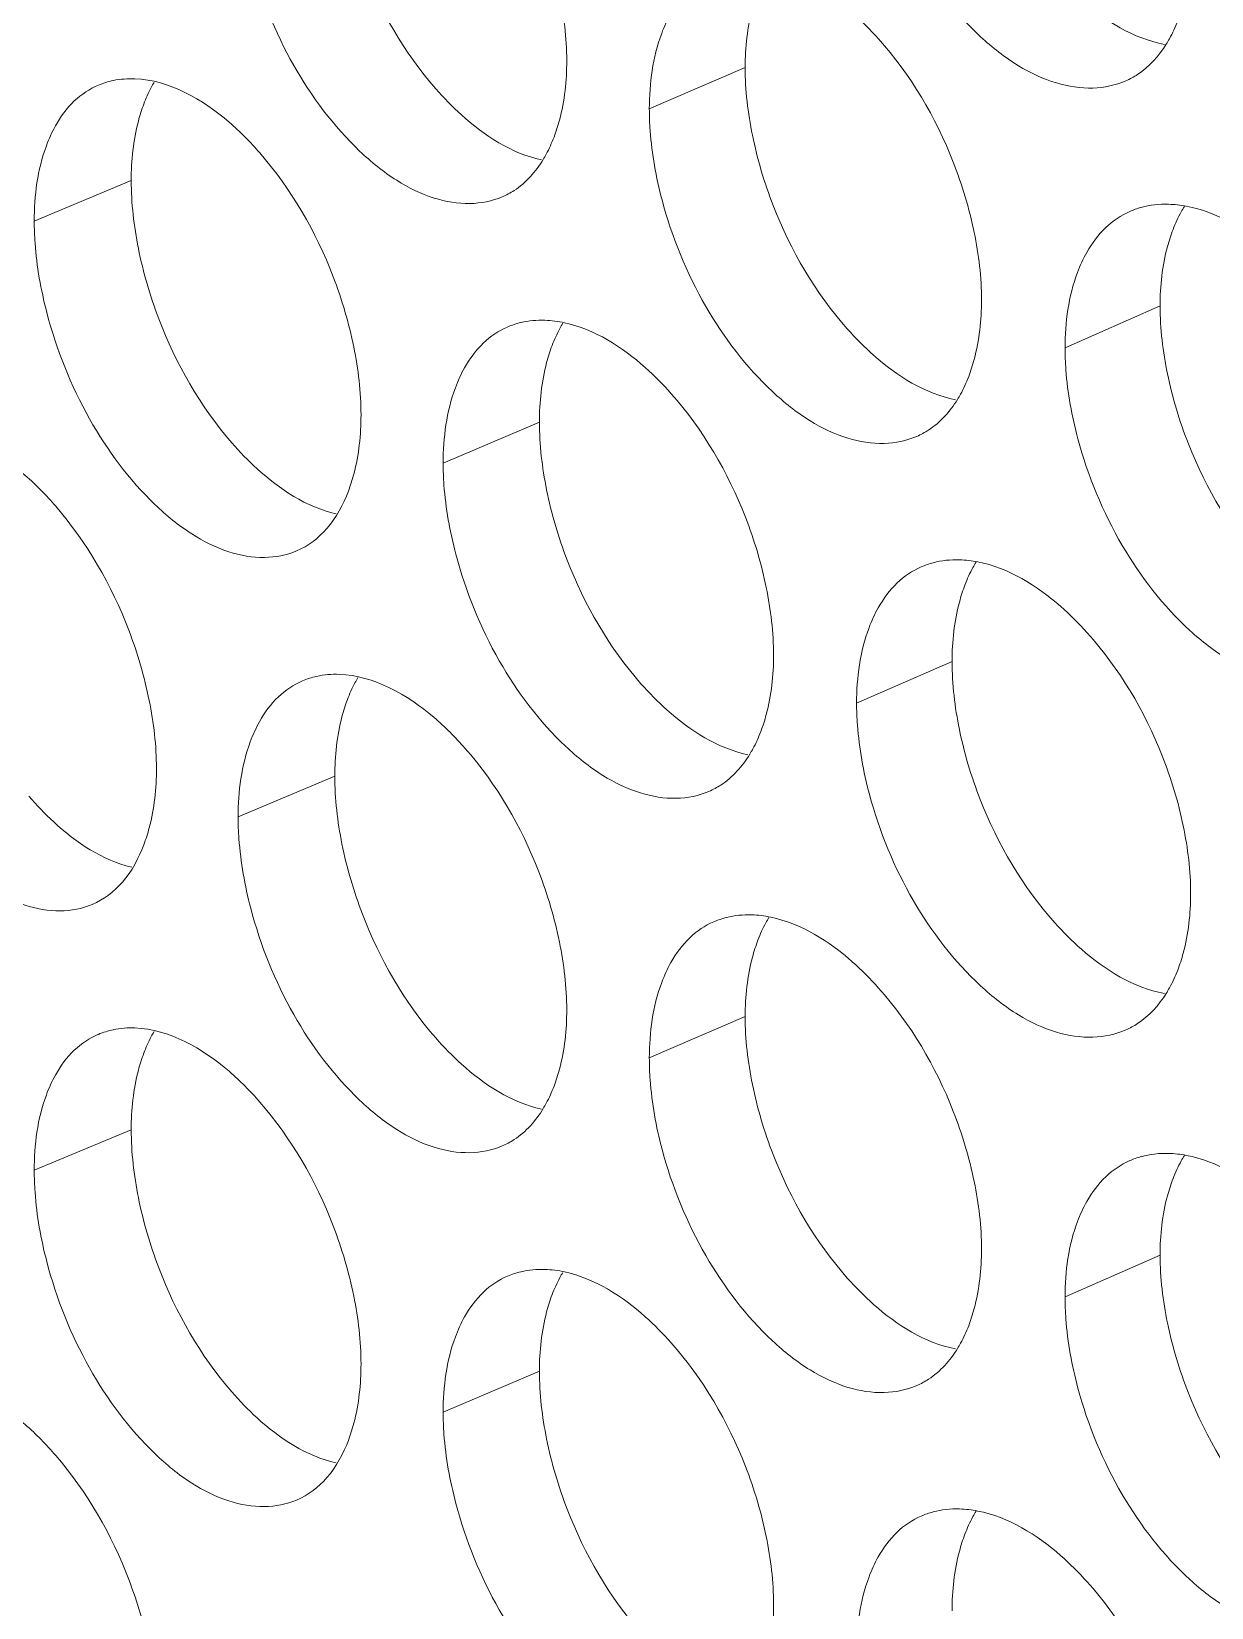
# Model space of a CAD drawing. Header units: millimetres. Extents: x 1177 to 4147, y 93 to 2194.
# Drawn here: x 2549.1 to 2558.89, y 773.08 to 786.15 of the extents above; entities that cross this region are included whole.
import ezdxf

# ---------------------------------------------------------------- set-up
doc = ezdxf.new("R2010")
doc.units = ezdxf.units.MM
doc.header["$LTSCALE"] = 0.1
doc.layers.get('0').update_dxf_attribs({"lineweight": 13})
doc.layers.add('标注', color=251, linetype='Continuous', lineweight=9)

# ---------------------------------------------------------------- blocks, each defined once
blk = doc.blocks.new('02')
at = {"layer": '标注'}
for p, q in [((4419.156, 713.919), (4418.02, 713.429)), ((4411.878, 712.578), (4410.728, 712.097)), ((4411.878, 712.578), (4410.728, 712.097)), ((4424.075, 711.091), (4422.948, 710.596)), ((4416.717, 709.716), (4415.576, 709.229)), ((4416.717, 709.716), (4415.576, 709.229)), ((4421.609, 706.877), (4420.477, 706.385)), ((4421.609, 706.877), (4420.477, 706.385)), ((4414.291, 705.519), (4413.145, 705.035)), ((4419.156, 702.669), (4418.02, 702.179)), ((4411.878, 701.328), (4410.728, 700.847)), ((4424.075, 699.841), (4422.948, 699.346)), ((4416.717, 698.466), (4415.576, 697.979))]:
    blk.add_line(p, q, dxfattribs=at)
for centre, radius, start, end in [((4411.856, 712.83), 0.952, 101.531, 112.7006), ((4411.856, 712.83), 0.952, 101.531, 112.7006), ((4424.114, 711.302), 0.993, 105.5171, 113.729), ((4416.719, 709.952), 0.968, 103.1675, 113.1121), ((4416.719, 709.952), 0.968, 103.1675, 113.1121), ((4421.636, 707.096), 0.984, 104.7476, 113.5233), ((4421.636, 707.096), 0.984, 104.7476, 113.5233), ((4414.281, 705.763), 0.96, 102.3564, 112.9065), ((4419.171, 702.896), 0.976, 103.9644, 113.3177), ((4411.856, 701.58), 0.952, 101.531, 112.7006), ((4424.114, 700.052), 0.993, 105.5171, 113.729), ((4416.719, 698.702), 0.968, 103.1675, 113.1121), ((4421.636, 695.846), 0.984, 104.7476, 113.5233)]:
    blk.add_arc(centre, radius, start, end, dxfattribs=at)
for points, knots in [([(4417.041, 713.999), (4417.041, 714.268), (4416.974, 714.827), (4416.653, 715.911), (4416.21, 716.673), (4415.834, 717.101)], [0, 0, 0, 0, 0.238918, 0.495354, 1, 1, 1, 1]), ([(4414.291, 716.769), (4414.291, 716.5), (4414.357, 715.94), (4414.675, 714.857), (4415.114, 714.093), (4415.489, 713.665)], [0, 0, 0, 0, 0.239131, 0.495711, 1, 1, 1, 1]), ([(4420.629, 716.554), (4420.746, 716.114), (4421.087, 715.287), (4421.748, 714.422), (4422.365, 713.934), (4422.821, 713.719), (4423.267, 713.649), (4423.547, 713.707), (4423.669, 713.761)], [0, 0, 0, 0, 0.300212, 0.582985, 0.707214, 0.816283, 0.912228, 1, 1, 1, 1]), ([(4413.295, 715.203), (4413.409, 714.764), (4413.742, 713.939), (4414.389, 713.07), (4414.994, 712.577), (4415.442, 712.356), (4415.879, 712.28), (4416.156, 712.334), (4416.276, 712.385)], [0, 0, 0, 0, 0.301654, 0.585147, 0.709328, 0.817996, 0.913192, 1, 1, 1, 1]), ([(4420.738, 714.257), (4420.64, 714.367), (4420.28, 714.73), (4419.819, 715.023), (4419.459, 715.097)], [0, 0, 0, 0, 0.285164, 1, 1, 1, 1]), ([(4422.827, 715.031), (4422.926, 714.92), (4423.29, 714.553), (4423.761, 714.261), (4424.126, 714.192)], [0, 0, 0, 0, 0.285312, 1, 1, 1, 1]), ([(4419.308, 714.825), (4419.282, 714.759), (4419.189, 714.466), (4419.156, 714.155), (4419.156, 713.919)], [0, 0, 0, 0, 0.230606, 1, 1, 1, 1]), ([(4418.275, 714.559), (4418.233, 714.483), (4418.072, 714.128), (4418.02, 713.731), (4418.02, 713.429)], [0, 0, 0, 0, 0.224262, 1, 1, 1, 1]), ([(4424.148, 714.194), (4424.161, 714.215), (4424.213, 714.304), (4424.256, 714.397), (4424.284, 714.469)], [0, 0, 0, 0, 0.242119, 1, 1, 1, 1]), ([(4421.958, 711.161), (4421.958, 711.43), (4421.89, 711.989), (4421.566, 713.072), (4421.118, 713.832), (4420.738, 714.257)], [0, 0, 0, 0, 0.238776, 0.495052, 1, 1, 1, 1]), ([(4423.669, 713.761), (4423.717, 713.782), (4423.909, 713.885), (4424.061, 714.054), (4424.148, 714.194)], [0, 0, 0, 0, 0.241108, 1, 1, 1, 1]), ([(4416.89, 713.093), (4416.915, 713.159), (4417.008, 713.452), (4417.041, 713.762), (4417.041, 713.999)], [0, 0, 0, 0, 0.230542, 1, 1, 1, 1]), ([(4413.402, 712.906), (4413.289, 713.035), (4412.887, 713.447), (4412.33, 713.768), (4411.921, 713.784)], [0, 0, 0, 0, 0.295157, 1, 1, 1, 1]), ([(4413.402, 712.906), (4413.289, 713.035), (4412.887, 713.447), (4412.33, 713.768), (4411.921, 713.784)], [0, 0, 0, 0, 0.295157, 1, 1, 1, 1]), ([(4412.149, 713.741), (4412.137, 713.722), (4412.091, 713.639), (4412.052, 713.551), (4412.027, 713.484)], [0, 0, 0, 0, 0.242084, 1, 1, 1, 1]), ([(4412.149, 713.741), (4412.137, 713.722), (4412.091, 713.639), (4412.052, 713.551), (4412.027, 713.484)], [0, 0, 0, 0, 0.242084, 1, 1, 1, 1]), ([(4419.156, 713.919), (4419.156, 713.649), (4419.223, 713.09), (4419.545, 712.007), (4419.99, 711.245), (4420.367, 710.82)], [0, 0, 0, 0, 0.23899, 0.49541, 1, 1, 1, 1]), ([(4411.489, 713.709), (4411.384, 713.665), (4411.181, 713.529), (4411.039, 713.333), (4410.979, 713.225)], [0, 0, 0, 0, 0.479105, 1, 1, 1, 1]), ([(4411.489, 713.709), (4411.384, 713.665), (4411.181, 713.529), (4411.039, 713.333), (4410.979, 713.225)], [0, 0, 0, 0, 0.479105, 1, 1, 1, 1]), ([(4415.489, 713.665), (4415.584, 713.556), (4415.935, 713.194), (4416.387, 712.9), (4416.741, 712.823)], [0, 0, 0, 0, 0.285359, 1, 1, 1, 1]), ([(4412.027, 713.484), (4412.002, 713.418), (4411.91, 713.125), (4411.878, 712.815), (4411.878, 712.578)], [0, 0, 0, 0, 0.230164, 1, 1, 1, 1]), ([(4412.027, 713.484), (4412.002, 713.418), (4411.91, 713.125), (4411.878, 712.815), (4411.878, 712.578)], [0, 0, 0, 0, 0.230164, 1, 1, 1, 1]), ([(4418.02, 713.429), (4418.02, 713.342), (4418.034, 712.978), (4418.1, 712.616), (4418.171, 712.348)], [0, 0, 0, 0, 0.238083, 1, 1, 1, 1]), ([(4410.979, 713.225), (4410.937, 713.149), (4410.779, 712.794), (4410.728, 712.398), (4410.728, 712.097)], [0, 0, 0, 0, 0.223573, 1, 1, 1, 1]), ([(4410.979, 713.225), (4410.937, 713.149), (4410.779, 712.794), (4410.728, 712.398), (4410.728, 712.097)], [0, 0, 0, 0, 0.223573, 1, 1, 1, 1]), ([(4416.762, 712.828), (4416.774, 712.849), (4416.823, 712.934), (4416.863, 713.024), (4416.89, 713.093)], [0, 0, 0, 0, 0.242095, 1, 1, 1, 1]), ([(4414.602, 709.801), (4414.602, 710.071), (4414.535, 710.63), (4414.216, 711.714), (4413.776, 712.477), (4413.402, 712.906)], [0, 0, 0, 0, 0.238989, 0.495505, 1, 1, 1, 1]), ([(4414.602, 709.801), (4414.602, 710.071), (4414.535, 710.63), (4414.216, 711.714), (4413.776, 712.477), (4413.402, 712.906)], [0, 0, 0, 0, 0.238989, 0.495505, 1, 1, 1, 1]), ([(4416.276, 712.385), (4416.325, 712.406), (4416.522, 712.51), (4416.675, 712.684), (4416.762, 712.828)], [0, 0, 0, 0, 0.240168, 1, 1, 1, 1]), ([(4411.878, 712.578), (4411.878, 712.309), (4411.944, 711.749), (4412.26, 710.665), (4412.697, 709.9), (4413.069, 709.471)], [0, 0, 0, 0, 0.239203, 0.495862, 1, 1, 1, 1]), ([(4411.878, 712.578), (4411.878, 712.309), (4411.944, 711.749), (4412.26, 710.665), (4412.697, 709.9), (4413.069, 709.471)], [0, 0, 0, 0, 0.239203, 0.495862, 1, 1, 1, 1]), ([(4418.171, 712.348), (4418.287, 711.908), (4418.626, 711.082), (4419.282, 710.216), (4419.895, 709.726), (4420.348, 709.509), (4420.791, 709.437), (4421.07, 709.493), (4421.191, 709.546)], [0, 0, 0, 0, 0.30069, 0.583702, 0.707914, 0.81685, 0.912547, 1, 1, 1, 1]), ([(4424.363, 712.272), (4424.35, 712.251), (4424.298, 712.163), (4424.256, 712.07), (4424.228, 711.998)], [0, 0, 0, 0, 0.242103, 1, 1, 1, 1]), ([(4425.696, 711.437), (4425.596, 711.547), (4425.227, 711.914), (4424.752, 712.206), (4424.385, 712.274)], [0, 0, 0, 0, 0.285125, 1, 1, 1, 1]), ([(4410.728, 712.097), (4410.728, 712.01), (4410.742, 711.645), (4410.807, 711.284), (4410.877, 711.015)], [0, 0, 0, 0, 0.238, 1, 1, 1, 1]), ([(4410.728, 712.097), (4410.728, 712.01), (4410.742, 711.645), (4410.807, 711.284), (4410.877, 711.015)], [0, 0, 0, 0, 0.238, 1, 1, 1, 1]), ([(4423.715, 712.211), (4423.61, 712.165), (4423.41, 712.028), (4423.267, 711.834), (4423.206, 711.727)], [0, 0, 0, 0, 0.481324, 1, 1, 1, 1]), ([(4424.228, 711.998), (4424.203, 711.932), (4424.108, 711.639), (4424.075, 711.328), (4424.075, 711.091)], [0, 0, 0, 0, 0.230902, 1, 1, 1, 1]), ([(4423.206, 711.727), (4423.163, 711.651), (4423.001, 711.295), (4422.948, 710.898), (4422.948, 710.596)], [0, 0, 0, 0, 0.224731, 1, 1, 1, 1]), ([(4421.806, 710.254), (4421.831, 710.321), (4421.925, 710.614), (4421.958, 710.924), (4421.958, 711.161)], [0, 0, 0, 0, 0.230838, 1, 1, 1, 1]), ([(4410.877, 711.015), (4410.991, 710.576), (4411.321, 709.751), (4411.963, 708.881), (4412.564, 708.386), (4413.009, 708.164), (4413.444, 708.085), (4413.719, 708.137), (4413.839, 708.188)], [0, 0, 0, 0, 0.302139, 0.585875, 0.710041, 0.818575, 0.913518, 1, 1, 1, 1]), ([(4410.877, 711.015), (4410.991, 710.576), (4411.321, 709.751), (4411.963, 708.881), (4412.564, 708.386), (4413.009, 708.164), (4413.444, 708.085), (4413.719, 708.137), (4413.839, 708.188)], [0, 0, 0, 0, 0.302139, 0.585875, 0.710041, 0.818575, 0.913518, 1, 1, 1, 1]), ([(4424.075, 711.091), (4424.075, 710.821), (4424.143, 710.262), (4424.468, 709.18), (4424.918, 708.421), (4425.3, 707.998)], [0, 0, 0, 0, 0.238849, 0.49511, 1, 1, 1, 1]), ([(4416.339, 710.842), (4416.234, 710.798), (4416.032, 710.661), (4415.89, 710.466), (4415.83, 710.359)], [0, 0, 0, 0, 0.480026, 1, 1, 1, 1]), ([(4416.339, 710.842), (4416.234, 710.798), (4416.032, 710.661), (4415.89, 710.466), (4415.83, 710.359)], [0, 0, 0, 0, 0.480026, 1, 1, 1, 1]), ([(4416.994, 710.887), (4416.982, 710.866), (4416.934, 710.781), (4416.894, 710.692), (4416.867, 710.623)], [0, 0, 0, 0, 0.242079, 1, 1, 1, 1]), ([(4416.994, 710.887), (4416.982, 710.866), (4416.934, 710.781), (4416.894, 710.692), (4416.867, 710.623)], [0, 0, 0, 0, 0.242079, 1, 1, 1, 1]), ([(4418.279, 710.051), (4418.183, 710.16), (4417.827, 710.522), (4417.372, 710.816), (4417.015, 710.892)], [0, 0, 0, 0, 0.285173, 1, 1, 1, 1]), ([(4418.279, 710.051), (4418.183, 710.16), (4417.827, 710.522), (4417.372, 710.816), (4417.015, 710.892)], [0, 0, 0, 0, 0.285173, 1, 1, 1, 1]), ([(4420.367, 710.82), (4420.465, 710.71), (4420.825, 710.344), (4421.289, 710.051), (4421.651, 709.98)], [0, 0, 0, 0, 0.285334, 1, 1, 1, 1]), ([(4416.867, 710.623), (4416.842, 710.556), (4416.749, 710.263), (4416.717, 709.953), (4416.717, 709.716)], [0, 0, 0, 0, 0.230459, 1, 1, 1, 1]), ([(4416.867, 710.623), (4416.842, 710.556), (4416.749, 710.263), (4416.717, 709.953), (4416.717, 709.716)], [0, 0, 0, 0, 0.230459, 1, 1, 1, 1]), ([(4422.948, 710.596), (4422.948, 710.509), (4422.963, 710.145), (4423.029, 709.784), (4423.101, 709.515)], [0, 0, 0, 0, 0.23814, 1, 1, 1, 1]), ([(4415.83, 710.359), (4415.787, 710.283), (4415.627, 709.927), (4415.576, 709.531), (4415.576, 709.229)], [0, 0, 0, 0, 0.22403, 1, 1, 1, 1]), ([(4415.83, 710.359), (4415.787, 710.283), (4415.627, 709.927), (4415.576, 709.531), (4415.576, 709.229)], [0, 0, 0, 0, 0.22403, 1, 1, 1, 1]), ([(4421.673, 709.983), (4421.686, 710.004), (4421.736, 710.091), (4421.778, 710.183), (4421.806, 710.254)], [0, 0, 0, 0, 0.242107, 1, 1, 1, 1]), ([(4419.493, 706.952), (4419.493, 707.221), (4419.425, 707.781), (4419.102, 708.863), (4418.657, 709.625), (4418.279, 710.051)], [0, 0, 0, 0, 0.238846, 0.495203, 1, 1, 1, 1]), ([(4419.493, 706.952), (4419.493, 707.221), (4419.425, 707.781), (4419.102, 708.863), (4418.657, 709.625), (4418.279, 710.051)], [0, 0, 0, 0, 0.238846, 0.495203, 1, 1, 1, 1]), ([(4421.191, 709.546), (4421.24, 709.567), (4421.433, 709.671), (4421.586, 709.842), (4421.673, 709.983)], [0, 0, 0, 0, 0.240804, 1, 1, 1, 1]), ([(4414.452, 708.896), (4414.477, 708.962), (4414.57, 709.255), (4414.602, 709.565), (4414.602, 709.801)], [0, 0, 0, 0, 0.230395, 1, 1, 1, 1]), ([(4414.452, 708.896), (4414.477, 708.962), (4414.57, 709.255), (4414.602, 709.565), (4414.602, 709.801)], [0, 0, 0, 0, 0.230395, 1, 1, 1, 1]), ([(4416.717, 709.716), (4416.717, 709.447), (4416.783, 708.887), (4417.103, 707.804), (4417.545, 707.041), (4417.921, 706.614)], [0, 0, 0, 0, 0.23906, 0.495561, 1, 1, 1, 1]), ([(4416.717, 709.716), (4416.717, 709.447), (4416.783, 708.887), (4417.103, 707.804), (4417.545, 707.041), (4417.921, 706.614)], [0, 0, 0, 0, 0.23906, 0.495561, 1, 1, 1, 1]), ([(4410.983, 708.717), (4410.871, 708.847), (4410.472, 709.258), (4409.918, 709.582), (4409.51, 709.598)], [0, 0, 0, 0, 0.295598, 1, 1, 1, 1]), ([(4413.069, 709.471), (4413.163, 709.363), (4413.51, 709.002), (4413.955, 708.708), (4414.306, 708.628)], [0, 0, 0, 0, 0.285361, 1, 1, 1, 1]), ([(4413.069, 709.471), (4413.163, 709.363), (4413.51, 709.002), (4413.955, 708.708), (4414.306, 708.628)], [0, 0, 0, 0, 0.285361, 1, 1, 1, 1]), ([(4423.101, 709.515), (4423.219, 709.075), (4423.562, 708.248), (4424.227, 707.384), (4424.849, 706.898), (4425.308, 706.685), (4425.756, 706.617), (4426.038, 706.676), (4426.16, 706.731)], [0, 0, 0, 0, 0.299735, 0.582272, 0.706518, 0.81572, 0.911912, 1, 1, 1, 1]), ([(4415.576, 709.229), (4415.576, 709.143), (4415.59, 708.778), (4415.656, 708.416), (4415.726, 708.148)], [0, 0, 0, 0, 0.238055, 1, 1, 1, 1]), ([(4415.576, 709.229), (4415.576, 709.143), (4415.59, 708.778), (4415.656, 708.416), (4415.726, 708.148)], [0, 0, 0, 0, 0.238055, 1, 1, 1, 1]), ([(4413.839, 708.188), (4413.976, 708.246), (4414.239, 708.449), (4414.392, 708.737), (4414.452, 708.896)], [0, 0, 0, 0, 0.468447, 1, 1, 1, 1]), ([(4413.839, 708.188), (4413.976, 708.246), (4414.239, 708.449), (4414.392, 708.737), (4414.452, 708.896)], [0, 0, 0, 0, 0.468447, 1, 1, 1, 1]), ([(4412.177, 705.609), (4412.177, 705.879), (4412.11, 706.439), (4411.793, 707.523), (4411.355, 708.287), (4410.983, 708.717)], [0, 0, 0, 0, 0.23906, 0.495656, 1, 1, 1, 1]), ([(4415.726, 708.148), (4415.842, 707.709), (4416.177, 706.882), (4416.829, 706.015), (4417.438, 705.523), (4417.888, 705.305), (4418.328, 705.23), (4418.606, 705.286), (4418.727, 705.338)], [0, 0, 0, 0, 0.301171, 0.584422, 0.708619, 0.817421, 0.912868, 1, 1, 1, 1]), ([(4415.726, 708.148), (4415.842, 707.709), (4416.177, 706.882), (4416.829, 706.015), (4417.438, 705.523), (4417.888, 705.305), (4418.328, 705.23), (4418.606, 705.286), (4418.727, 705.338)], [0, 0, 0, 0, 0.301171, 0.584422, 0.708619, 0.817421, 0.912868, 1, 1, 1, 1]), ([(4421.243, 707.999), (4421.138, 707.953), (4420.937, 707.817), (4420.795, 707.622), (4420.734, 707.515)], [0, 0, 0, 0, 0.480902, 1, 1, 1, 1]), ([(4421.243, 707.999), (4421.138, 707.953), (4420.937, 707.817), (4420.795, 707.622), (4420.734, 707.515)], [0, 0, 0, 0, 0.480902, 1, 1, 1, 1]), ([(4421.893, 708.055), (4421.881, 708.034), (4421.83, 707.947), (4421.788, 707.855), (4421.761, 707.784)], [0, 0, 0, 0, 0.242091, 1, 1, 1, 1]), ([(4421.893, 708.055), (4421.881, 708.034), (4421.83, 707.947), (4421.788, 707.855), (4421.761, 707.784)], [0, 0, 0, 0, 0.242091, 1, 1, 1, 1]), ([(4423.21, 707.219), (4423.111, 707.329), (4422.747, 707.694), (4422.279, 707.987), (4421.915, 708.058)], [0, 0, 0, 0, 0.285148, 1, 1, 1, 1]), ([(4423.21, 707.219), (4423.111, 707.329), (4422.747, 707.694), (4422.279, 707.987), (4421.915, 708.058)], [0, 0, 0, 0, 0.285148, 1, 1, 1, 1]), ([(4421.761, 707.784), (4421.736, 707.718), (4421.642, 707.424), (4421.609, 707.113), (4421.609, 706.877)], [0, 0, 0, 0, 0.230754, 1, 1, 1, 1]), ([(4421.761, 707.784), (4421.736, 707.718), (4421.642, 707.424), (4421.609, 707.113), (4421.609, 706.877)], [0, 0, 0, 0, 0.230754, 1, 1, 1, 1]), ([(4420.734, 707.515), (4420.691, 707.439), (4420.53, 707.084), (4420.477, 706.686), (4420.477, 706.385)], [0, 0, 0, 0, 0.224496, 1, 1, 1, 1]), ([(4420.734, 707.515), (4420.691, 707.439), (4420.53, 707.084), (4420.477, 706.686), (4420.477, 706.385)], [0, 0, 0, 0, 0.224496, 1, 1, 1, 1]), ([(4424.437, 704.126), (4424.437, 704.395), (4424.369, 704.954), (4424.042, 706.036), (4423.591, 706.795), (4423.21, 707.219)], [0, 0, 0, 0, 0.238705, 0.494901, 1, 1, 1, 1]), ([(4424.437, 704.126), (4424.437, 704.395), (4424.369, 704.954), (4424.042, 706.036), (4423.591, 706.795), (4423.21, 707.219)], [0, 0, 0, 0, 0.238705, 0.494901, 1, 1, 1, 1]), ([(4408.472, 706.832), (4408.585, 706.393), (4408.913, 705.568), (4409.551, 704.698), (4410.148, 704.201), (4410.589, 703.977), (4411.022, 703.896), (4411.296, 703.947), (4411.415, 703.997)], [0, 0, 0, 0, 0.302626, 0.586607, 0.710758, 0.819158, 0.913847, 1, 1, 1, 1]), ([(4419.341, 706.046), (4419.366, 706.112), (4419.46, 706.405), (4419.493, 706.715), (4419.493, 706.952)], [0, 0, 0, 0, 0.23069, 1, 1, 1, 1]), ([(4419.341, 706.046), (4419.366, 706.112), (4419.46, 706.405), (4419.493, 706.715), (4419.493, 706.952)], [0, 0, 0, 0, 0.23069, 1, 1, 1, 1]), ([(4421.609, 706.877), (4421.609, 706.607), (4421.676, 706.048), (4422, 704.966), (4422.447, 704.205), (4422.827, 703.781)], [0, 0, 0, 0, 0.238919, 0.49526, 1, 1, 1, 1]), ([(4421.609, 706.877), (4421.609, 706.607), (4421.676, 706.048), (4422, 704.966), (4422.447, 704.205), (4422.827, 703.781)], [0, 0, 0, 0, 0.238919, 0.49526, 1, 1, 1, 1]), ([(4413.907, 706.648), (4413.802, 706.603), (4413.6, 706.467), (4413.458, 706.272), (4413.398, 706.164)], [0, 0, 0, 0, 0.479572, 1, 1, 1, 1]), ([(4415.834, 705.851), (4415.72, 705.98), (4415.315, 706.391), (4414.756, 706.71), (4414.345, 706.725)], [0, 0, 0, 0, 0.29472, 1, 1, 1, 1]), ([(4414.565, 706.686), (4414.553, 706.666), (4414.506, 706.582), (4414.466, 706.494), (4414.44, 706.425)], [0, 0, 0, 0, 0.242079, 1, 1, 1, 1]), ([(4417.921, 706.614), (4418.018, 706.505), (4418.373, 706.141), (4418.831, 705.848), (4419.189, 705.773)], [0, 0, 0, 0, 0.28535, 1, 1, 1, 1]), ([(4417.921, 706.614), (4418.018, 706.505), (4418.373, 706.141), (4418.831, 705.848), (4419.189, 705.773)], [0, 0, 0, 0, 0.28535, 1, 1, 1, 1]), ([(4414.44, 706.425), (4414.415, 706.359), (4414.323, 706.066), (4414.291, 705.756), (4414.291, 705.519)], [0, 0, 0, 0, 0.230311, 1, 1, 1, 1]), ([(4420.477, 706.385), (4420.477, 706.298), (4420.492, 705.933), (4420.558, 705.572), (4420.629, 705.304)], [0, 0, 0, 0, 0.238111, 1, 1, 1, 1]), ([(4420.477, 706.385), (4420.477, 706.298), (4420.492, 705.933), (4420.558, 705.572), (4420.629, 705.304)], [0, 0, 0, 0, 0.238111, 1, 1, 1, 1]), ([(4413.398, 706.164), (4413.356, 706.088), (4413.196, 705.733), (4413.145, 705.336), (4413.145, 705.035)], [0, 0, 0, 0, 0.2238, 1, 1, 1, 1]), ([(4419.211, 705.778), (4419.223, 705.798), (4419.273, 705.885), (4419.314, 705.975), (4419.341, 706.046)], [0, 0, 0, 0, 0.242099, 1, 1, 1, 1]), ([(4419.211, 705.778), (4419.223, 705.798), (4419.273, 705.885), (4419.314, 705.975), (4419.341, 706.046)], [0, 0, 0, 0, 0.242099, 1, 1, 1, 1]), ([(4417.041, 702.749), (4417.041, 703.018), (4416.974, 703.577), (4416.653, 704.661), (4416.21, 705.423), (4415.834, 705.851)], [0, 0, 0, 0, 0.238918, 0.495354, 1, 1, 1, 1]), ([(4418.727, 705.338), (4418.776, 705.359), (4418.971, 705.463), (4419.124, 705.635), (4419.211, 705.778)], [0, 0, 0, 0, 0.240491, 1, 1, 1, 1]), ([(4418.727, 705.338), (4418.776, 705.359), (4418.971, 705.463), (4419.124, 705.635), (4419.211, 705.778)], [0, 0, 0, 0, 0.240491, 1, 1, 1, 1]), ([(4412.027, 704.704), (4412.052, 704.77), (4412.145, 705.063), (4412.177, 705.373), (4412.177, 705.609)], [0, 0, 0, 0, 0.230247, 1, 1, 1, 1]), ([(4414.291, 705.519), (4414.291, 705.25), (4414.357, 704.69), (4414.675, 703.607), (4415.114, 702.843), (4415.489, 702.415)], [0, 0, 0, 0, 0.239131, 0.495711, 1, 1, 1, 1]), ([(4410.664, 705.283), (4410.756, 705.175), (4411.099, 704.816), (4411.537, 704.521), (4411.884, 704.439)], [0, 0, 0, 0, 0.285356, 1, 1, 1, 1]), ([(4420.629, 705.304), (4420.746, 704.864), (4421.087, 704.037), (4421.748, 703.172), (4422.365, 702.684), (4422.821, 702.469), (4423.267, 702.399), (4423.547, 702.457), (4423.669, 702.511)], [0, 0, 0, 0, 0.300212, 0.582985, 0.707214, 0.816283, 0.912228, 1, 1, 1, 1]), ([(4420.629, 705.304), (4420.746, 704.864), (4421.087, 704.037), (4421.748, 703.172), (4422.365, 702.684), (4422.821, 702.469), (4423.267, 702.399), (4423.547, 702.457), (4423.669, 702.511)], [0, 0, 0, 0, 0.300212, 0.582985, 0.707214, 0.816283, 0.912228, 1, 1, 1, 1]), ([(4413.145, 705.035), (4413.145, 704.949), (4413.16, 704.584), (4413.224, 704.222), (4413.295, 703.953)], [0, 0, 0, 0, 0.238027, 1, 1, 1, 1]), ([(4411.415, 703.997), (4411.552, 704.054), (4411.815, 704.257), (4411.967, 704.546), (4412.027, 704.704)], [0, 0, 0, 0, 0.467837, 1, 1, 1, 1]), ([(4424.284, 703.219), (4424.309, 703.285), (4424.404, 703.578), (4424.437, 703.889), (4424.437, 704.126)], [0, 0, 0, 0, 0.230986, 1, 1, 1, 1]), ([(4424.284, 703.219), (4424.309, 703.285), (4424.404, 703.578), (4424.437, 703.889), (4424.437, 704.126)], [0, 0, 0, 0, 0.230986, 1, 1, 1, 1]), ([(4413.295, 703.953), (4413.409, 703.514), (4413.742, 702.689), (4414.389, 701.82), (4414.994, 701.327), (4415.442, 701.106), (4415.879, 701.03), (4416.156, 701.084), (4416.276, 701.135)], [0, 0, 0, 0, 0.301654, 0.585147, 0.709328, 0.817996, 0.913192, 1, 1, 1, 1]), ([(4419.437, 703.843), (4419.425, 703.822), (4419.375, 703.736), (4419.334, 703.646), (4419.308, 703.575)], [0, 0, 0, 0, 0.242083, 1, 1, 1, 1]), ([(4420.738, 703.007), (4420.64, 703.117), (4420.28, 703.48), (4419.819, 703.773), (4419.459, 703.847)], [0, 0, 0, 0, 0.285164, 1, 1, 1, 1]), ([(4418.784, 703.793), (4418.68, 703.748), (4418.478, 703.611), (4418.336, 703.416), (4418.275, 703.309)], [0, 0, 0, 0, 0.48047, 1, 1, 1, 1]), ([(4422.827, 703.781), (4422.926, 703.67), (4423.29, 703.303), (4423.761, 703.011), (4424.126, 702.942)], [0, 0, 0, 0, 0.285312, 1, 1, 1, 1]), ([(4422.827, 703.781), (4422.926, 703.67), (4423.29, 703.303), (4423.761, 703.011), (4424.126, 702.942)], [0, 0, 0, 0, 0.285312, 1, 1, 1, 1]), ([(4419.308, 703.575), (4419.282, 703.509), (4419.189, 703.216), (4419.156, 702.905), (4419.156, 702.669)], [0, 0, 0, 0, 0.230606, 1, 1, 1, 1]), ([(4418.275, 703.309), (4418.233, 703.233), (4418.072, 702.878), (4418.02, 702.481), (4418.02, 702.179)], [0, 0, 0, 0, 0.224262, 1, 1, 1, 1]), ([(4424.148, 702.944), (4424.161, 702.965), (4424.213, 703.054), (4424.256, 703.147), (4424.284, 703.219)], [0, 0, 0, 0, 0.242119, 1, 1, 1, 1]), ([(4424.148, 702.944), (4424.161, 702.965), (4424.213, 703.054), (4424.256, 703.147), (4424.284, 703.219)], [0, 0, 0, 0, 0.242119, 1, 1, 1, 1]), ([(4421.958, 699.911), (4421.958, 700.18), (4421.89, 700.739), (4421.566, 701.822), (4421.118, 702.582), (4420.738, 703.007)], [0, 0, 0, 0, 0.238776, 0.495052, 1, 1, 1, 1]), ([(4423.669, 702.511), (4423.717, 702.532), (4423.909, 702.635), (4424.061, 702.804), (4424.148, 702.944)], [0, 0, 0, 0, 0.241108, 1, 1, 1, 1]), ([(4423.669, 702.511), (4423.717, 702.532), (4423.909, 702.635), (4424.061, 702.804), (4424.148, 702.944)], [0, 0, 0, 0, 0.241108, 1, 1, 1, 1]), ([(4416.89, 701.843), (4416.915, 701.909), (4417.008, 702.202), (4417.041, 702.512), (4417.041, 702.749)], [0, 0, 0, 0, 0.230542, 1, 1, 1, 1]), ([(4413.402, 701.656), (4413.289, 701.785), (4412.887, 702.197), (4412.33, 702.518), (4411.921, 702.534)], [0, 0, 0, 0, 0.295157, 1, 1, 1, 1]), ([(4419.156, 702.669), (4419.156, 702.399), (4419.223, 701.84), (4419.545, 700.757), (4419.99, 699.995), (4420.367, 699.57)], [0, 0, 0, 0, 0.23899, 0.49541, 1, 1, 1, 1]), ([(4411.489, 702.459), (4411.384, 702.415), (4411.181, 702.279), (4411.039, 702.083), (4410.979, 701.975)], [0, 0, 0, 0, 0.479105, 1, 1, 1, 1]), ([(4412.149, 702.491), (4412.137, 702.472), (4412.091, 702.389), (4412.052, 702.301), (4412.027, 702.234)], [0, 0, 0, 0, 0.242084, 1, 1, 1, 1]), ([(4415.489, 702.415), (4415.584, 702.306), (4415.935, 701.944), (4416.387, 701.65), (4416.741, 701.573)], [0, 0, 0, 0, 0.285359, 1, 1, 1, 1]), ([(4412.027, 702.234), (4412.002, 702.168), (4411.91, 701.875), (4411.878, 701.565), (4411.878, 701.328)], [0, 0, 0, 0, 0.230164, 1, 1, 1, 1]), ([(4418.02, 702.179), (4418.02, 702.092), (4418.034, 701.728), (4418.1, 701.366), (4418.171, 701.098)], [0, 0, 0, 0, 0.238083, 1, 1, 1, 1]), ([(4410.979, 701.975), (4410.937, 701.899), (4410.779, 701.544), (4410.728, 701.148), (4410.728, 700.847)], [0, 0, 0, 0, 0.223573, 1, 1, 1, 1]), ([(4416.762, 701.578), (4416.774, 701.599), (4416.823, 701.684), (4416.863, 701.774), (4416.89, 701.843)], [0, 0, 0, 0, 0.242095, 1, 1, 1, 1]), ([(4414.602, 698.551), (4414.602, 698.821), (4414.535, 699.38), (4414.216, 700.464), (4413.776, 701.227), (4413.402, 701.656)], [0, 0, 0, 0, 0.238989, 0.495505, 1, 1, 1, 1]), ([(4416.276, 701.135), (4416.325, 701.156), (4416.522, 701.26), (4416.675, 701.434), (4416.762, 701.578)], [0, 0, 0, 0, 0.240168, 1, 1, 1, 1]), ([(4411.878, 701.328), (4411.878, 701.059), (4411.944, 700.499), (4412.26, 699.415), (4412.697, 698.65), (4413.069, 698.221)], [0, 0, 0, 0, 0.239203, 0.495862, 1, 1, 1, 1]), ([(4418.171, 701.098), (4418.287, 700.658), (4418.626, 699.832), (4419.282, 698.966), (4419.895, 698.476), (4420.348, 698.259), (4420.791, 698.187), (4421.07, 698.243), (4421.191, 698.296)], [0, 0, 0, 0, 0.30069, 0.583702, 0.707914, 0.81685, 0.912547, 1, 1, 1, 1]), ([(4423.715, 700.961), (4423.61, 700.915), (4423.41, 700.778), (4423.267, 700.584), (4423.206, 700.477)], [0, 0, 0, 0, 0.481324, 1, 1, 1, 1]), ([(4424.363, 701.022), (4424.35, 701.001), (4424.298, 700.913), (4424.256, 700.82), (4424.228, 700.748)], [0, 0, 0, 0, 0.242103, 1, 1, 1, 1]), ([(4425.696, 700.187), (4425.596, 700.297), (4425.227, 700.664), (4424.752, 700.956), (4424.385, 701.024)], [0, 0, 0, 0, 0.285125, 1, 1, 1, 1]), ([(4410.728, 700.847), (4410.728, 700.76), (4410.742, 700.395), (4410.807, 700.034), (4410.877, 699.765)], [0, 0, 0, 0, 0.238, 1, 1, 1, 1]), ([(4424.228, 700.748), (4424.203, 700.682), (4424.108, 700.389), (4424.075, 700.078), (4424.075, 699.841)], [0, 0, 0, 0, 0.230902, 1, 1, 1, 1]), ([(4423.206, 700.477), (4423.163, 700.401), (4423.001, 700.045), (4422.948, 699.648), (4422.948, 699.346)], [0, 0, 0, 0, 0.224731, 1, 1, 1, 1]), ([(4410.877, 699.765), (4410.991, 699.326), (4411.321, 698.501), (4411.963, 697.631), (4412.564, 697.136), (4413.009, 696.914), (4413.444, 696.835), (4413.719, 696.887), (4413.839, 696.938)], [0, 0, 0, 0, 0.302139, 0.585875, 0.710041, 0.818575, 0.913518, 1, 1, 1, 1]), ([(4421.806, 699.004), (4421.831, 699.071), (4421.925, 699.364), (4421.958, 699.674), (4421.958, 699.911)], [0, 0, 0, 0, 0.230838, 1, 1, 1, 1]), ([(4424.075, 699.841), (4424.075, 699.571), (4424.143, 699.012), (4424.468, 697.93), (4424.918, 697.171), (4425.3, 696.748)], [0, 0, 0, 0, 0.238849, 0.49511, 1, 1, 1, 1]), ([(4416.339, 699.592), (4416.234, 699.548), (4416.032, 699.411), (4415.89, 699.216), (4415.83, 699.109)], [0, 0, 0, 0, 0.480026, 1, 1, 1, 1]), ([(4416.994, 699.637), (4416.982, 699.616), (4416.934, 699.531), (4416.894, 699.442), (4416.867, 699.373)], [0, 0, 0, 0, 0.242079, 1, 1, 1, 1]), ([(4418.279, 698.801), (4418.183, 698.91), (4417.827, 699.272), (4417.372, 699.566), (4417.015, 699.642)], [0, 0, 0, 0, 0.285173, 1, 1, 1, 1]), ([(4420.367, 699.57), (4420.465, 699.46), (4420.825, 699.094), (4421.289, 698.801), (4421.651, 698.73)], [0, 0, 0, 0, 0.285334, 1, 1, 1, 1]), ([(4416.867, 699.373), (4416.842, 699.306), (4416.749, 699.013), (4416.717, 698.703), (4416.717, 698.466)], [0, 0, 0, 0, 0.230459, 1, 1, 1, 1]), ([(4422.948, 699.346), (4422.948, 699.259), (4422.963, 698.895), (4423.029, 698.534), (4423.101, 698.265)], [0, 0, 0, 0, 0.23814, 1, 1, 1, 1]), ([(4415.83, 699.109), (4415.787, 699.033), (4415.627, 698.677), (4415.576, 698.281), (4415.576, 697.979)], [0, 0, 0, 0, 0.22403, 1, 1, 1, 1]), ([(4421.673, 698.733), (4421.686, 698.754), (4421.736, 698.841), (4421.778, 698.933), (4421.806, 699.004)], [0, 0, 0, 0, 0.242107, 1, 1, 1, 1]), ([(4419.493, 695.702), (4419.493, 695.971), (4419.425, 696.531), (4419.102, 697.613), (4418.657, 698.375), (4418.279, 698.801)], [0, 0, 0, 0, 0.238846, 0.495203, 1, 1, 1, 1]), ([(4421.191, 698.296), (4421.24, 698.317), (4421.433, 698.421), (4421.586, 698.592), (4421.673, 698.733)], [0, 0, 0, 0, 0.240804, 1, 1, 1, 1]), ([(4414.452, 697.646), (4414.477, 697.712), (4414.57, 698.005), (4414.602, 698.315), (4414.602, 698.551)], [0, 0, 0, 0, 0.230395, 1, 1, 1, 1]), ([(4416.717, 698.466), (4416.717, 698.197), (4416.783, 697.637), (4417.103, 696.554), (4417.545, 695.791), (4417.921, 695.364)], [0, 0, 0, 0, 0.23906, 0.495561, 1, 1, 1, 1]), ([(4410.983, 697.467), (4410.871, 697.597), (4410.472, 698.008), (4409.918, 698.332), (4409.51, 698.348)], [0, 0, 0, 0, 0.295598, 1, 1, 1, 1]), ([(4423.101, 698.265), (4423.219, 697.825), (4423.562, 696.998), (4424.227, 696.134), (4424.849, 695.648), (4425.308, 695.435), (4425.756, 695.367), (4426.038, 695.426), (4426.16, 695.481)], [0, 0, 0, 0, 0.299735, 0.582272, 0.706518, 0.81572, 0.911912, 1, 1, 1, 1]), ([(4413.069, 698.221), (4413.163, 698.113), (4413.51, 697.752), (4413.955, 697.458), (4414.306, 697.378)], [0, 0, 0, 0, 0.285361, 1, 1, 1, 1]), ([(4415.576, 697.979), (4415.576, 697.893), (4415.59, 697.528), (4415.656, 697.166), (4415.726, 696.898)], [0, 0, 0, 0, 0.238055, 1, 1, 1, 1]), ([(4413.839, 696.938), (4413.976, 696.996), (4414.239, 697.199), (4414.392, 697.487), (4414.452, 697.646)], [0, 0, 0, 0, 0.468447, 1, 1, 1, 1]), ([(4412.177, 694.359), (4412.177, 694.629), (4412.11, 695.189), (4411.793, 696.273), (4411.355, 697.037), (4410.983, 697.467)], [0, 0, 0, 0, 0.23906, 0.495656, 1, 1, 1, 1]), ([(4415.726, 696.898), (4415.842, 696.459), (4416.177, 695.632), (4416.829, 694.765), (4417.438, 694.273), (4417.888, 694.055), (4418.328, 693.98), (4418.606, 694.036), (4418.727, 694.088)], [0, 0, 0, 0, 0.301171, 0.584422, 0.708619, 0.817421, 0.912868, 1, 1, 1, 1]), ([(4421.243, 696.749), (4421.138, 696.703), (4420.937, 696.567), (4420.795, 696.372), (4420.734, 696.265)], [0, 0, 0, 0, 0.480902, 1, 1, 1, 1]), ([(4421.893, 696.805), (4421.881, 696.784), (4421.83, 696.697), (4421.788, 696.605), (4421.761, 696.534)], [0, 0, 0, 0, 0.242091, 1, 1, 1, 1]), ([(4423.21, 695.969), (4423.111, 696.079), (4422.747, 696.444), (4422.279, 696.737), (4421.915, 696.808)], [0, 0, 0, 0, 0.285148, 1, 1, 1, 1]), ([(4421.761, 696.534), (4421.736, 696.468), (4421.642, 696.174), (4421.609, 695.863), (4421.609, 695.627)], [0, 0, 0, 0, 0.230754, 1, 1, 1, 1]), ([(4420.734, 696.265), (4420.691, 696.189), (4420.53, 695.834), (4420.477, 695.436), (4420.477, 695.135)], [0, 0, 0, 0, 0.224496, 1, 1, 1, 1]), ([(4424.437, 692.876), (4424.437, 693.145), (4424.369, 693.704), (4424.042, 694.786), (4423.591, 695.545), (4423.21, 695.969)], [0, 0, 0, 0, 0.238705, 0.494901, 1, 1, 1, 1]), ([(4419.341, 694.796), (4419.366, 694.862), (4419.46, 695.155), (4419.493, 695.465), (4419.493, 695.702)], [0, 0, 0, 0, 0.23069, 1, 1, 1, 1])]:
    blk.add_open_spline(points, degree=3, knots=knots, dxfattribs=at)
for points in [[(4411.921, 713.784), (4411.836, 713.787), (4411.749, 713.781), (4411.666, 713.764)], [(4411.921, 713.784), (4411.836, 713.787), (4411.749, 713.781), (4411.666, 713.764)], [(4424.174, 712.297), (4424.065, 712.3), (4423.954, 712.288), (4423.849, 712.258)], [(4424.385, 712.274), (4424.315, 712.287), (4424.245, 712.295), (4424.174, 712.297)], [(4416.782, 710.922), (4416.687, 710.925), (4416.591, 710.916), (4416.499, 710.895)], [(4416.782, 710.922), (4416.687, 710.925), (4416.591, 710.916), (4416.499, 710.895)], [(4417.015, 710.892), (4416.939, 710.909), (4416.86, 710.919), (4416.782, 710.922)], [(4417.015, 710.892), (4416.939, 710.909), (4416.86, 710.919), (4416.782, 710.922)], [(4421.697, 708.083), (4421.592, 708.086), (4421.486, 708.075), (4421.385, 708.048)], [(4421.697, 708.083), (4421.592, 708.086), (4421.486, 708.075), (4421.385, 708.048)], [(4421.915, 708.058), (4421.843, 708.072), (4421.77, 708.081), (4421.697, 708.083)], [(4421.915, 708.058), (4421.843, 708.072), (4421.77, 708.081), (4421.697, 708.083)], [(4414.345, 706.725), (4414.255, 706.728), (4414.163, 706.721), (4414.075, 706.701)], [(4419.233, 703.874), (4419.133, 703.877), (4419.032, 703.868), (4418.935, 703.844)], [(4419.459, 703.847), (4419.384, 703.863), (4419.308, 703.872), (4419.233, 703.874)], [(4411.921, 702.534), (4411.836, 702.537), (4411.749, 702.531), (4411.666, 702.514)], [(4424.174, 701.047), (4424.065, 701.05), (4423.954, 701.038), (4423.849, 701.008)], [(4424.385, 701.024), (4424.315, 701.037), (4424.245, 701.045), (4424.174, 701.047)], [(4416.782, 699.672), (4416.687, 699.675), (4416.591, 699.666), (4416.499, 699.645)], [(4417.015, 699.642), (4416.939, 699.659), (4416.86, 699.669), (4416.782, 699.672)], [(4421.697, 696.833), (4421.592, 696.836), (4421.486, 696.825), (4421.385, 696.798)], [(4421.915, 696.808), (4421.843, 696.822), (4421.77, 696.831), (4421.697, 696.833)]]:
    blk.add_open_spline(points, degree=3, dxfattribs=at)

msp = doc.modelspace()

# ---------------------------------------------------------------- block references
at = {"xscale": 0.7, "yscale": 0.7, "zscale": 0.7}
msp.add_blockref('02', (-538.391, 286.112), dxfattribs=at)

doc.saveas('drawing.dxf')
